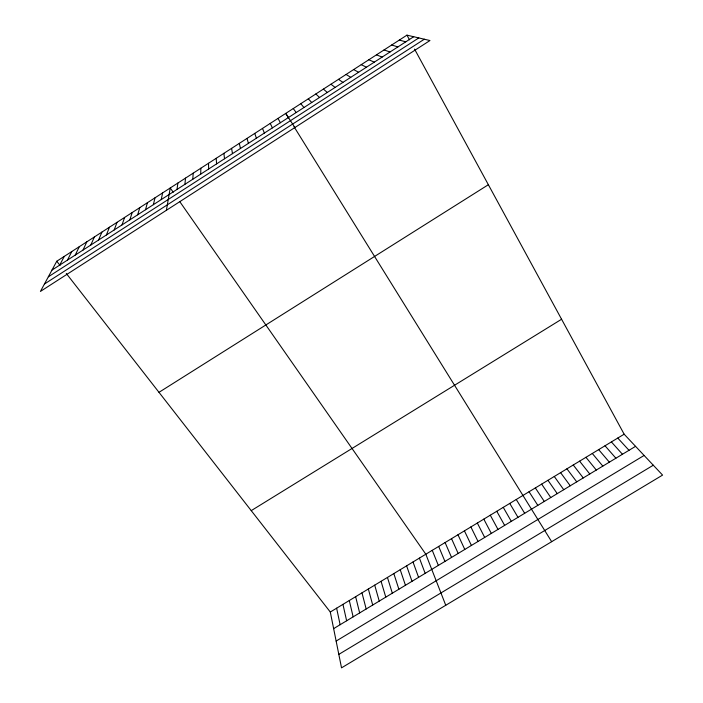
<?xml version="1.0" encoding="UTF-8"?>
<svg xmlns="http://www.w3.org/2000/svg" width="703" height="703" viewBox="0 0 703 703"><rect width="100%" height="100%" fill="white"/><g stroke="black" fill="none" stroke-linecap="round" stroke-linejoin="round"><path stroke-width="1.05" d="M200.724 174.133L200.847 168.219M192.807 179.239L193.184 173.166M184.898 184.335L185.53 178.105M177.007 189.432L177.885 183.044M166.391 210.294L170.249 187.973L173.228 192.244M161.242 199.599L162.621 192.894M153.377 204.678L155.003 197.815M145.521 209.749L147.393 202.728M137.665 214.81L139.792 207.64M129.835 219.863L132.199 212.534M122.006 224.916L124.616 217.438M114.185 229.96L117.041 222.324M106.373 234.995L109.475 227.21M98.578 240.031L101.917 232.087M90.784 245.057L94.378 236.955M83.007 250.075L86.838 241.823M75.23 255.092L79.307 246.683M67.47 260.101L71.785 251.542M59.72 265.101L64.272 256.393M56.767 261.235L40.422 291.429L429.964 40.537L406.958 35.15L56.767 261.235L59.957 265.321M51.969 270.093L413.698 36.723M48.349 276.797L418.803 37.918M44.421 284.038L424.322 39.21M158.992 392.327L488.365 184.722M251.235 510.633L561.583 319.241M330.296 612.023L624.15 434.199L662.577 475.096L341.526 667.85L330.296 612.023L66.302 273.458M333.635 628.631L635.565 446.343M336.139 641.066L644.115 455.447M338.811 654.388L653.298 465.219M399.322 40.08L405.798 41.82M391.685 45.01L397.907 46.916M384.066 49.931L390.024 51.996M376.448 54.852L382.151 57.075M368.838 59.755L374.295 62.145M361.245 64.667L366.439 67.216M353.653 69.562L358.6 72.277M346.078 74.456L350.762 77.33M338.503 79.342L342.941 82.374M330.946 84.228L335.129 87.418M323.389 89.105L327.317 92.453M315.849 93.974L319.522 97.48M308.309 98.833L311.737 102.506M617.77 438.057L629 450.307M611.39 441.915L622.445 454.261M605.019 445.772L615.898 458.215M598.657 449.621L609.352 462.17M592.295 453.47L602.822 466.115M300.787 103.693L303.96 107.524M585.951 457.31L596.293 470.052M579.606 461.15L589.764 473.989M573.261 464.991L583.253 477.926M566.926 468.822L576.741 481.854M560.599 472.653L570.238 485.782M293.265 108.552L296.191 112.533M554.28 476.476L563.744 489.71M547.962 480.298L557.251 493.62M179.757 201.603L425.825 554.219L445.755 605.274M541.653 484.121L550.765 497.539M535.352 487.935L544.289 501.45M294.882 127.542L285.761 113.394L288.529 117.858M529.051 491.74L537.813 505.36M551.662 541.688L294.039 126.751M516.257 499.49L524.666 513.295M509.754 503.418L517.979 517.329M503.26 507.355L511.309 521.362M277.993 118.412L280.409 122.717M496.775 511.283L504.64 525.387M406.958 35.15L409.498 39.816M414.559 49.113L624.15 434.199M490.29 515.202L497.979 529.403M483.813 519.122L491.327 533.428M477.346 523.032L484.683 537.435M470.887 526.942L478.04 541.442M270.242 123.42L272.395 127.884M464.428 530.853L471.405 545.449M457.978 534.755L464.78 549.447M451.537 538.656L458.163 553.446M445.096 542.549L451.546 557.444M438.672 546.442L444.946 561.425M262.491 128.421L264.39 133.052M432.248 550.326L438.347 565.414M419.41 558.094L425.166 573.367M413.004 561.969L418.584 577.348M406.606 565.845L412.011 581.311M254.758 133.412L256.402 138.21M400.218 569.711L405.438 585.274M393.829 573.578L398.882 589.237M387.45 577.444L392.327 593.191M381.07 581.302L385.78 597.146M374.708 585.151L379.242 601.1M247.025 138.403L248.414 143.359M368.346 589L372.704 605.046M361.983 592.849L366.175 608.983M355.639 596.689L359.655 612.919M349.294 600.529L353.143 616.856M342.95 604.369L346.632 620.784M239.31 143.386L240.444 148.5M336.623 608.2L340.129 624.712M231.595 148.368L232.482 153.641M223.897 153.333L224.521 158.773M216.208 158.307L216.577 163.896M208.519 163.263L208.642 169.019"/></g></svg>
